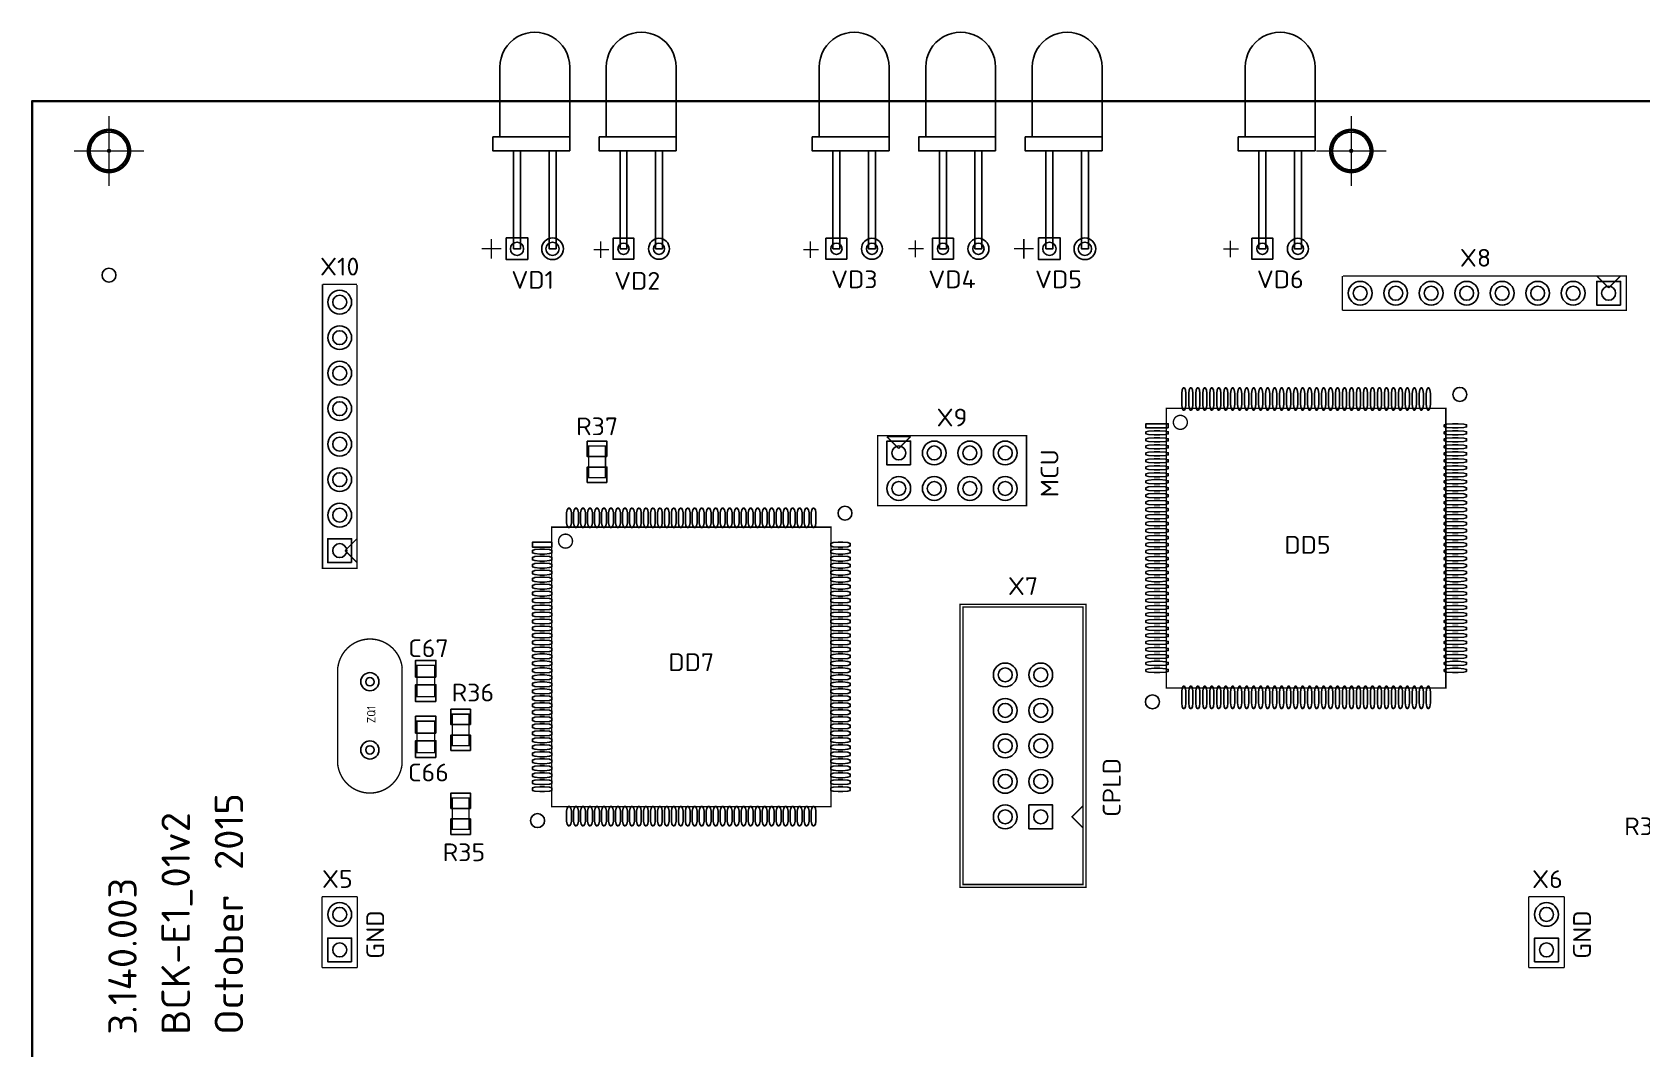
# Model space of a CAD drawing. Header units: millimetres. Extents: x 1127 to 1496, y -2533 to -2276.
# Drawn here: x 1234.4 to 1349.6, y -2349.1 to -2276.4 of the extents above; entities that cross this region are included whole.
import ezdxf
from ezdxf.enums import TextEntityAlignment as Align

# ---------------------------------------------------------------- set-up
doc = ezdxf.new("R2010")
doc.units = ezdxf.units.MM
doc.layers.get('0').update_dxf_attribs({"color": 250})
doc.layers.add('BOARD', color=173, linetype='Continuous', lineweight=35)
doc.layers.add('TOP', color=7, linetype='Continuous')
doc.styles.get("Standard").update_dxf_attribs({"font": 'txt.shx'})

# ---------------------------------------------------------------- blocks, each defined once
blk = doc.blocks.new('FIGURE_CIRCLE')
blk.add_circle((0, 0), 0.5)
blk = doc.blocks.new('FIGURE_SQUARE')
blk.add_lwpolyline([(-0.5, -0.5), (-0.5, 0.5), (0.5, 0.5), (0.5, -0.5)], close=True)
blk = doc.blocks.new('LED')
at = {"layer": 'TOP'}
for p, q in [((-1.23, 13), (-1.23, 8)), ((3.77, 13), (3.77, 8))]:
    blk.add_line(p, q, dxfattribs=at)
for points in [[(3.77, 7), (3.77, 8), (-1.73, 8), (-1.73, 7)], [(-0.25, 7), (0.25, 7), (0.25, 0), (-0.25, 0)], [(2.29, 7), (2.79, 7), (2.79, 0), (2.29, 0)]]:
    blk.add_lwpolyline(points, close=True, dxfattribs=at)
at = {"layer": 'TOP', "extrusion": (0, 0, -1)}
blk.add_ellipse((1.27, 13), major_axis=(0, 2.5), ratio=1, start_param=4.712389, end_param=7.853982, dxfattribs=at)
blk = doc.blocks.new('FIGURE_OBLONG')
blk.add_lwpolyline([(-0.5, -0.125), (-0.5, 0.125), (-0.416, 0.375), (-0.25, 0.5), (0.25, 0.5), (0.416, 0.375), (0.5, 0.125), (0.5, -0.125), (0.416, -0.375), (0.25, -0.5), (-0.25, -0.5), (-0.416, -0.375)], close=True)

msp = doc.modelspace()

# ---------------------------------------------------------------- linework, layer by layer
at = {"layer": 'BOARD'}
msp.add_lwpolyline([(1467.65, -2384.2), (1234.4, -2384.2), (1234.4, -2281.33), (1467.65, -2281.33)], close=True, dxfattribs=at)
at = {"layer": 'TOP', "const_width": 0.1}
for points in [[(1239.9, -2287.4), (1239.9, -2282.4)], [(1239.9, -2287.4), (1239.9, -2282.4)], [(1328.8, -2287.4), (1328.8, -2282.4)], [(1237.4, -2284.9), (1242.4, -2284.9)], [(1237.4, -2284.9), (1242.4, -2284.9)], [(1326.3, -2284.9), (1331.3, -2284.9)], [(1266.57, -2291.9), (1267.97, -2291.9)], [(1267.27, -2291.2), (1267.27, -2292.6)], [(1274.59, -2291.97), (1275.69, -2291.97)], [(1275.09, -2291.37), (1275.09, -2292.57)], [(1289.59, -2291.96), (1290.69, -2291.96)], [(1290.09, -2291.36), (1290.09, -2292.56)], [(1297.11, -2291.9), (1298.21, -2291.9)], [(1297.61, -2291.3), (1297.61, -2292.5)], [(1304.67, -2291.9), (1306.07, -2291.9)], [(1305.37, -2291.2), (1305.37, -2292.6)], [(1319.65, -2291.91), (1320.75, -2291.91)], [(1320.15, -2291.31), (1320.15, -2292.51)], [(1255.18, -2294.45), (1257.64, -2294.45)], [(1257.64, -2294.48), (1257.64, -2314.77), (1255.18, -2314.77), (1255.18, -2294.45)], [(1328.17, -2296.31), (1328.17, -2293.85)], [(1328.2, -2293.85), (1348.49, -2293.85), (1348.49, -2296.31), (1328.17, -2296.31)], [(1348.07, -2293.85), (1346.37, -2293.85)], [(1346.37, -2293.85), (1347.22, -2294.7)], [(1347.22, -2294.7), (1348.07, -2293.85)], [(1335.57, -2303.32), (1335.57, -2323.32), (1315.57, -2323.32), (1315.57, -2303.32), (1335.57, -2303.32)], [(1274.23, -2306.02), (1275.43, -2306.02), (1275.43, -2308.27), (1274.23, -2308.27), (1274.23, -2306.02)], [(1305.56, -2305.28), (1305.56, -2310.28), (1294.9, -2310.28), (1294.9, -2305.28), (1305.56, -2305.28)], [(1297.27, -2305.34), (1295.57, -2305.34)], [(1295.57, -2305.34), (1296.42, -2306.19)], [(1296.42, -2306.19), (1297.27, -2305.34)], [(1291.57, -2311.82), (1291.57, -2331.82), (1271.57, -2331.82), (1271.57, -2311.82), (1291.57, -2311.82)], [(1257.64, -2312.65), (1256.79, -2313.5)], [(1257.64, -2314.35), (1257.64, -2312.65)], [(1256.79, -2313.5), (1257.64, -2314.35)], [(1300.81, -2317.34), (1309.81, -2317.34), (1309.81, -2337.59), (1300.81, -2337.59), (1300.81, -2317.34)], [(1301.01, -2317.54), (1309.61, -2317.54), (1309.61, -2337.39), (1301.01, -2337.39), (1301.01, -2317.54)], [(1256.27, -2328.82), (1256.27, -2321.82)], [(1260.87, -2328.82), (1260.87, -2321.82)], [(1261.95, -2321.7), (1263.2, -2321.7), (1263.2, -2323.95), (1261.95, -2323.95), (1261.95, -2321.7)], [(1263.2, -2327.95), (1261.95, -2327.95), (1261.95, -2325.7), (1263.2, -2325.7), (1263.2, -2327.95)], [(1264.47, -2325.2), (1265.67, -2325.2), (1265.67, -2327.45), (1264.47, -2327.45), (1264.47, -2325.2)], [(1265.67, -2333.45), (1264.47, -2333.45), (1264.47, -2331.2), (1265.67, -2331.2), (1265.67, -2333.45)], [(1309.61, -2333.35), (1309.61, -2331.75), (1308.81, -2332.55), (1309.61, -2333.35)], [(1255.14, -2338.26), (1257.68, -2338.26)], [(1255.14, -2343.34), (1255.14, -2338.26)], [(1257.68, -2338.26), (1257.68, -2343.34)], [(1341.5, -2338.26), (1344.04, -2338.26)], [(1341.5, -2343.34), (1341.5, -2338.26)], [(1344.04, -2338.26), (1344.04, -2343.34)], [(1257.68, -2343.34), (1255.14, -2343.34)], [(1344.04, -2343.34), (1341.5, -2343.34)]]:
    msp.add_lwpolyline(points, dxfattribs=at)
at = {"layer": 'TOP'}
for points, const_width in [([(1239.9, -2283.4, 1), (1239.9, -2286.4, 1), (1239.9, -2283.4)], 0.2), ([(1328.8, -2283.4, 1), (1328.8, -2286.4, 1), (1328.8, -2283.4)], 0.2), ([(1316.57, -2303.82, 1), (1316.57, -2304.82, 1), (1316.57, -2303.82)], 0.1), ([(1272.57, -2312.32, 1), (1272.57, -2313.32, 1), (1272.57, -2312.32)], 0.1), ([(1256.28, -2321.85, -0.881083), (1260.88, -2321.85)], 0.1), ([(1256.27, -2328.82, 0.881184), (1260.87, -2328.82)], 0.1)]:
    msp.add_lwpolyline(points, format="xyb", dxfattribs=dict(at, const_width=const_width))

# ---------------------------------------------------------------- block references
for p in [(1269.1, -2291.9), (1276.72, -2291.9), (1291.96, -2291.9), (1299.58, -2291.9), (1307.2, -2291.9), (1322.44, -2291.9)]:
    msp.add_blockref('LED', p, dxfattribs=at)
at = {"layer": 'TOP', "rotation": 90}
for name, p, xscale, yscale in [('FIGURE_CIRCLE', (1239.9, -2284.9), 2.7, 2.7), ('FIGURE_CIRCLE', (1328.8, -2284.9), 2.7, 2.7), ('FIGURE_CIRCLE', (1239.9, -2284.9), 0.2, 0.2), ('FIGURE_CIRCLE', (1239.9, -2284.9), 0.2, 0.2), ('FIGURE_CIRCLE', (1328.8, -2284.9), 0.2, 0.2), ('FIGURE_SQUARE', (1269.1, -2291.9), 1.55, 1.55), ('FIGURE_CIRCLE', (1269.1, -2291.9), 0.95, 0.95), ('FIGURE_CIRCLE', (1271.64, -2291.9), 1.55, 1.55), ('FIGURE_CIRCLE', (1271.64, -2291.9), 0.95, 0.95), ('FIGURE_SQUARE', (1276.72, -2291.9), 1.5, 1.5), ('FIGURE_CIRCLE', (1276.72, -2291.9), 0.8, 0.8), ('FIGURE_CIRCLE', (1279.26, -2291.9), 1.5, 1.5), ('FIGURE_CIRCLE', (1279.26, -2291.9), 0.8, 0.8), ('FIGURE_SQUARE', (1291.96, -2291.9), 1.5, 1.5), ('FIGURE_CIRCLE', (1291.96, -2291.9), 0.8, 0.8), ('FIGURE_CIRCLE', (1294.5, -2291.9), 1.5, 1.5), ('FIGURE_CIRCLE', (1294.5, -2291.9), 0.8, 0.8), ('FIGURE_SQUARE', (1299.58, -2291.9), 1.5, 1.5), ('FIGURE_CIRCLE', (1299.58, -2291.9), 0.8, 0.8), ('FIGURE_CIRCLE', (1302.12, -2291.9), 1.5, 1.5), ('FIGURE_CIRCLE', (1302.12, -2291.9), 0.8, 0.8), ('FIGURE_SQUARE', (1307.2, -2291.9), 1.55, 1.55), ('FIGURE_CIRCLE', (1307.2, -2291.9), 0.95, 0.95), ('FIGURE_CIRCLE', (1309.74, -2291.9), 1.55, 1.55), ('FIGURE_CIRCLE', (1309.74, -2291.9), 0.95, 0.95), ('FIGURE_SQUARE', (1322.44, -2291.9), 1.5, 1.5), ('FIGURE_CIRCLE', (1322.44, -2291.9), 0.8, 0.8), ('FIGURE_CIRCLE', (1324.98, -2291.9), 1.5, 1.5), ('FIGURE_CIRCLE', (1324.98, -2291.9), 0.8, 0.8), ('FIGURE_CIRCLE', (1329.44, -2295.08), 1.7, 1.7), ('FIGURE_CIRCLE', (1331.98, -2295.08), 1.7, 1.7), ('FIGURE_CIRCLE', (1334.52, -2295.08), 1.7, 1.7), ('FIGURE_CIRCLE', (1337.06, -2295.08), 1.7, 1.7), ('FIGURE_CIRCLE', (1339.6, -2295.08), 1.7, 1.7), ('FIGURE_CIRCLE', (1342.14, -2295.08), 1.7, 1.7), ('FIGURE_CIRCLE', (1344.68, -2295.08), 1.7, 1.7), ('FIGURE_SQUARE', (1347.22, -2295.08), 1.7, 1.7), ('FIGURE_CIRCLE', (1256.41, -2295.72), 1.7, 1.7), ('FIGURE_CIRCLE', (1256.41, -2298.26), 1.7, 1.7), ('FIGURE_CIRCLE', (1256.41, -2300.8), 1.7, 1.7), ('FIGURE_CIRCLE', (1256.41, -2303.34), 1.7, 1.7), ('FIGURE_OBLONG', (1316.82, -2302.65), 1.6, 0.3), ('FIGURE_OBLONG', (1317.32, -2302.65), 1.6, 0.3), ('FIGURE_OBLONG', (1317.82, -2302.65), 1.6, 0.3), ('FIGURE_OBLONG', (1318.32, -2302.65), 1.6, 0.3), ('FIGURE_OBLONG', (1318.82, -2302.65), 1.6, 0.3), ('FIGURE_OBLONG', (1319.32, -2302.65), 1.6, 0.3), ('FIGURE_OBLONG', (1319.82, -2302.65), 1.6, 0.3), ('FIGURE_OBLONG', (1320.32, -2302.65), 1.6, 0.3), ('FIGURE_OBLONG', (1320.82, -2302.65), 1.6, 0.3), ('FIGURE_OBLONG', (1321.32, -2302.65), 1.6, 0.3), ('FIGURE_OBLONG', (1321.82, -2302.65), 1.6, 0.3), ('FIGURE_OBLONG', (1322.32, -2302.65), 1.6, 0.3), ('FIGURE_OBLONG', (1322.82, -2302.65), 1.6, 0.3), ('FIGURE_OBLONG', (1323.32, -2302.65), 1.6, 0.3), ('FIGURE_OBLONG', (1323.82, -2302.65), 1.6, 0.3), ('FIGURE_OBLONG', (1324.32, -2302.65), 1.6, 0.3), ('FIGURE_OBLONG', (1324.82, -2302.65), 1.6, 0.3), ('FIGURE_OBLONG', (1325.32, -2302.65), 1.6, 0.3), ('FIGURE_OBLONG', (1325.82, -2302.65), 1.6, 0.3), ('FIGURE_OBLONG', (1326.32, -2302.65), 1.6, 0.3), ('FIGURE_OBLONG', (1326.82, -2302.65), 1.6, 0.3), ('FIGURE_OBLONG', (1327.32, -2302.65), 1.6, 0.3), ('FIGURE_OBLONG', (1327.82, -2302.65), 1.6, 0.3), ('FIGURE_OBLONG', (1328.32, -2302.65), 1.6, 0.3), ('FIGURE_OBLONG', (1328.82, -2302.65), 1.6, 0.3), ('FIGURE_OBLONG', (1329.32, -2302.65), 1.6, 0.3), ('FIGURE_OBLONG', (1329.82, -2302.65), 1.6, 0.3), ('FIGURE_OBLONG', (1330.32, -2302.65), 1.6, 0.3), ('FIGURE_OBLONG', (1330.82, -2302.65), 1.6, 0.3), ('FIGURE_OBLONG', (1331.32, -2302.65), 1.6, 0.3), ('FIGURE_OBLONG', (1331.82, -2302.65), 1.6, 0.3), ('FIGURE_OBLONG', (1332.32, -2302.65), 1.6, 0.3), ('FIGURE_OBLONG', (1332.82, -2302.65), 1.6, 0.3), ('FIGURE_OBLONG', (1333.32, -2302.65), 1.6, 0.3), ('FIGURE_OBLONG', (1333.82, -2302.65), 1.6, 0.3), ('FIGURE_OBLONG', (1334.32, -2302.65), 1.6, 0.3), ('FIGURE_SQUARE', (1314.9, -2304.57), 0.3, 1.6), ('FIGURE_OBLONG', (1314.9, -2305.07), 0.3, 1.6), ('FIGURE_OBLONG', (1336.25, -2304.57), 0.3, 1.6), ('FIGURE_OBLONG', (1336.25, -2305.07), 0.3, 1.6), ('FIGURE_CIRCLE', (1256.41, -2305.88), 1.7, 1.7), ('FIGURE_SQUARE', (1274.83, -2306.22), 1.1, 1.4), ('FIGURE_SQUARE', (1296.42, -2306.51), 1.7, 1.7), ('FIGURE_CIRCLE', (1298.96, -2306.51), 1.7, 1.7), ('FIGURE_CIRCLE', (1301.5, -2306.51), 1.7, 1.7), ('FIGURE_CIRCLE', (1304.04, -2306.51), 1.7, 1.7), ('FIGURE_OBLONG', (1314.9, -2305.57), 0.3, 1.6), ('FIGURE_OBLONG', (1314.9, -2306.07), 0.3, 1.6), ('FIGURE_OBLONG', (1336.25, -2305.57), 0.3, 1.6), ('FIGURE_OBLONG', (1336.25, -2306.07), 0.3, 1.6), ('FIGURE_OBLONG', (1314.9, -2306.57), 0.3, 1.6), ('FIGURE_OBLONG', (1314.9, -2307.07), 0.3, 1.6), ('FIGURE_OBLONG', (1336.25, -2306.57), 0.3, 1.6), ('FIGURE_OBLONG', (1336.25, -2307.07), 0.3, 1.6), ('FIGURE_CIRCLE', (1256.41, -2308.42), 1.7, 1.7), ('FIGURE_SQUARE', (1274.83, -2308.07), 1.1, 1.4), ('FIGURE_CIRCLE', (1296.42, -2309.05), 1.7, 1.7), ('FIGURE_CIRCLE', (1298.96, -2309.05), 1.7, 1.7), ('FIGURE_CIRCLE', (1301.5, -2309.05), 1.7, 1.7), ('FIGURE_CIRCLE', (1304.04, -2309.05), 1.7, 1.7), ('FIGURE_OBLONG', (1314.9, -2307.57), 0.3, 1.6), ('FIGURE_OBLONG', (1314.9, -2308.07), 0.3, 1.6), ('FIGURE_OBLONG', (1336.25, -2307.57), 0.3, 1.6), ('FIGURE_OBLONG', (1336.25, -2308.07), 0.3, 1.6), ('FIGURE_OBLONG', (1314.9, -2308.57), 0.3, 1.6), ('FIGURE_OBLONG', (1314.9, -2309.07), 0.3, 1.6), ('FIGURE_OBLONG', (1314.9, -2309.57), 0.3, 1.6), ('FIGURE_OBLONG', (1336.25, -2308.57), 0.3, 1.6), ('FIGURE_OBLONG', (1336.25, -2309.07), 0.3, 1.6), ('FIGURE_OBLONG', (1336.25, -2309.57), 0.3, 1.6), ('FIGURE_CIRCLE', (1256.41, -2310.96), 1.7, 1.7), ('FIGURE_OBLONG', (1272.82, -2311.15), 1.4, 0.35), ('FIGURE_OBLONG', (1273.32, -2311.15), 1.4, 0.35), ('FIGURE_OBLONG', (1273.82, -2311.15), 1.4, 0.35), ('FIGURE_OBLONG', (1274.32, -2311.15), 1.4, 0.35), ('FIGURE_OBLONG', (1274.82, -2311.15), 1.4, 0.35), ('FIGURE_OBLONG', (1275.32, -2311.15), 1.4, 0.35), ('FIGURE_OBLONG', (1275.82, -2311.15), 1.4, 0.35), ('FIGURE_OBLONG', (1276.32, -2311.15), 1.4, 0.35), ('FIGURE_OBLONG', (1276.82, -2311.15), 1.4, 0.35), ('FIGURE_OBLONG', (1277.32, -2311.15), 1.4, 0.35), ('FIGURE_OBLONG', (1277.82, -2311.15), 1.4, 0.35), ('FIGURE_OBLONG', (1278.32, -2311.15), 1.4, 0.35), ('FIGURE_OBLONG', (1278.82, -2311.15), 1.4, 0.35), ('FIGURE_OBLONG', (1279.32, -2311.15), 1.4, 0.35), ('FIGURE_OBLONG', (1279.82, -2311.15), 1.4, 0.35), ('FIGURE_OBLONG', (1280.32, -2311.15), 1.4, 0.35), ('FIGURE_OBLONG', (1280.82, -2311.15), 1.4, 0.35), ('FIGURE_OBLONG', (1281.32, -2311.15), 1.4, 0.35), ('FIGURE_OBLONG', (1281.82, -2311.15), 1.4, 0.35), ('FIGURE_OBLONG', (1282.32, -2311.15), 1.4, 0.35), ('FIGURE_OBLONG', (1282.82, -2311.15), 1.4, 0.35), ('FIGURE_OBLONG', (1283.32, -2311.15), 1.4, 0.35), ('FIGURE_OBLONG', (1283.82, -2311.15), 1.4, 0.35), ('FIGURE_OBLONG', (1284.32, -2311.15), 1.4, 0.35), ('FIGURE_OBLONG', (1284.82, -2311.15), 1.4, 0.35), ('FIGURE_OBLONG', (1285.32, -2311.15), 1.4, 0.35), ('FIGURE_OBLONG', (1285.82, -2311.15), 1.4, 0.35), ('FIGURE_OBLONG', (1286.32, -2311.15), 1.4, 0.35), ('FIGURE_OBLONG', (1286.82, -2311.15), 1.4, 0.35), ('FIGURE_OBLONG', (1287.32, -2311.15), 1.4, 0.35), ('FIGURE_OBLONG', (1287.82, -2311.15), 1.4, 0.35), ('FIGURE_OBLONG', (1288.32, -2311.15), 1.4, 0.35), ('FIGURE_OBLONG', (1288.82, -2311.15), 1.4, 0.35), ('FIGURE_OBLONG', (1289.32, -2311.15), 1.4, 0.35), ('FIGURE_OBLONG', (1289.82, -2311.15), 1.4, 0.35), ('FIGURE_OBLONG', (1290.32, -2311.15), 1.4, 0.35), ('FIGURE_OBLONG', (1314.9, -2310.07), 0.3, 1.6), ('FIGURE_OBLONG', (1314.9, -2310.57), 0.3, 1.6), ('FIGURE_OBLONG', (1336.25, -2310.07), 0.3, 1.6), ('FIGURE_OBLONG', (1336.25, -2310.57), 0.3, 1.6), ('FIGURE_OBLONG', (1314.9, -2311.07), 0.3, 1.6), ('FIGURE_OBLONG', (1314.9, -2311.57), 0.3, 1.6), ('FIGURE_OBLONG', (1336.25, -2311.07), 0.3, 1.6), ('FIGURE_OBLONG', (1336.25, -2311.57), 0.3, 1.6), ('FIGURE_SQUARE', (1256.41, -2313.5), 1.7, 1.7), ('FIGURE_SQUARE', (1270.9, -2313.07), 0.35, 1.4), ('FIGURE_OBLONG', (1292.25, -2313.07), 0.35, 1.4), ('FIGURE_OBLONG', (1314.9, -2312.07), 0.3, 1.6), ('FIGURE_OBLONG', (1314.9, -2312.57), 0.3, 1.6), ('FIGURE_OBLONG', (1314.9, -2313.07), 0.3, 1.6), ('FIGURE_OBLONG', (1336.25, -2312.07), 0.3, 1.6), ('FIGURE_OBLONG', (1336.25, -2312.57), 0.3, 1.6), ('FIGURE_OBLONG', (1336.25, -2313.07), 0.3, 1.6), ('FIGURE_OBLONG', (1270.9, -2313.57), 0.35, 1.4), ('FIGURE_OBLONG', (1270.9, -2314.07), 0.35, 1.4), ('FIGURE_OBLONG', (1292.25, -2313.57), 0.35, 1.4), ('FIGURE_OBLONG', (1292.25, -2314.07), 0.35, 1.4), ('FIGURE_OBLONG', (1314.9, -2313.57), 0.3, 1.6), ('FIGURE_OBLONG', (1314.9, -2314.07), 0.3, 1.6), ('FIGURE_OBLONG', (1336.25, -2313.57), 0.3, 1.6), ('FIGURE_OBLONG', (1336.25, -2314.07), 0.3, 1.6), ('FIGURE_OBLONG', (1270.9, -2314.57), 0.35, 1.4), ('FIGURE_OBLONG', (1270.9, -2315.07), 0.35, 1.4), ('FIGURE_OBLONG', (1292.25, -2314.57), 0.35, 1.4), ('FIGURE_OBLONG', (1292.25, -2315.07), 0.35, 1.4), ('FIGURE_OBLONG', (1314.9, -2314.57), 0.3, 1.6), ('FIGURE_OBLONG', (1314.9, -2315.07), 0.3, 1.6), ('FIGURE_OBLONG', (1336.25, -2314.57), 0.3, 1.6), ('FIGURE_OBLONG', (1336.25, -2315.07), 0.3, 1.6), ('FIGURE_OBLONG', (1270.9, -2315.57), 0.35, 1.4), ('FIGURE_OBLONG', (1270.9, -2316.07), 0.35, 1.4), ('FIGURE_OBLONG', (1270.9, -2316.57), 0.35, 1.4), ('FIGURE_OBLONG', (1292.25, -2315.57), 0.35, 1.4), ('FIGURE_OBLONG', (1292.25, -2316.07), 0.35, 1.4), ('FIGURE_OBLONG', (1292.25, -2316.57), 0.35, 1.4), ('FIGURE_OBLONG', (1314.9, -2315.57), 0.3, 1.6), ('FIGURE_OBLONG', (1314.9, -2316.07), 0.3, 1.6), ('FIGURE_OBLONG', (1314.9, -2316.57), 0.3, 1.6), ('FIGURE_OBLONG', (1336.25, -2315.57), 0.3, 1.6), ('FIGURE_OBLONG', (1336.25, -2316.07), 0.3, 1.6), ('FIGURE_OBLONG', (1336.25, -2316.57), 0.3, 1.6), ('FIGURE_OBLONG', (1270.9, -2317.07), 0.35, 1.4), ('FIGURE_OBLONG', (1270.9, -2317.57), 0.35, 1.4), ('FIGURE_OBLONG', (1292.25, -2317.07), 0.35, 1.4), ('FIGURE_OBLONG', (1292.25, -2317.57), 0.35, 1.4), ('FIGURE_OBLONG', (1314.9, -2317.07), 0.3, 1.6), ('FIGURE_OBLONG', (1314.9, -2317.57), 0.3, 1.6), ('FIGURE_OBLONG', (1336.25, -2317.07), 0.3, 1.6), ('FIGURE_OBLONG', (1336.25, -2317.57), 0.3, 1.6), ('FIGURE_OBLONG', (1270.9, -2318.07), 0.35, 1.4), ('FIGURE_OBLONG', (1270.9, -2318.57), 0.35, 1.4), ('FIGURE_OBLONG', (1292.25, -2318.07), 0.35, 1.4), ('FIGURE_OBLONG', (1292.25, -2318.57), 0.35, 1.4), ('FIGURE_OBLONG', (1314.9, -2318.07), 0.3, 1.6), ('FIGURE_OBLONG', (1314.9, -2318.57), 0.3, 1.6), ('FIGURE_OBLONG', (1336.25, -2318.07), 0.3, 1.6), ('FIGURE_OBLONG', (1336.25, -2318.57), 0.3, 1.6), ('FIGURE_OBLONG', (1270.9, -2319.07), 0.35, 1.4), ('FIGURE_OBLONG', (1270.9, -2319.57), 0.35, 1.4), ('FIGURE_OBLONG', (1270.9, -2320.07), 0.35, 1.4), ('FIGURE_OBLONG', (1292.25, -2319.07), 0.35, 1.4), ('FIGURE_OBLONG', (1292.25, -2319.57), 0.35, 1.4), ('FIGURE_OBLONG', (1292.25, -2320.07), 0.35, 1.4), ('FIGURE_OBLONG', (1314.9, -2319.07), 0.3, 1.6), ('FIGURE_OBLONG', (1314.9, -2319.57), 0.3, 1.6), ('FIGURE_OBLONG', (1336.25, -2319.07), 0.3, 1.6), ('FIGURE_OBLONG', (1336.25, -2319.57), 0.3, 1.6), ('FIGURE_OBLONG', (1270.9, -2320.57), 0.35, 1.4), ('FIGURE_OBLONG', (1270.9, -2321.07), 0.35, 1.4), ('FIGURE_OBLONG', (1292.25, -2320.57), 0.35, 1.4), ('FIGURE_OBLONG', (1292.25, -2321.07), 0.35, 1.4), ('FIGURE_OBLONG', (1314.9, -2320.07), 0.3, 1.6), ('FIGURE_OBLONG', (1314.9, -2320.57), 0.3, 1.6), ('FIGURE_OBLONG', (1314.9, -2321.07), 0.3, 1.6), ('FIGURE_OBLONG', (1336.25, -2320.07), 0.3, 1.6), ('FIGURE_OBLONG', (1336.25, -2320.57), 0.3, 1.6), ('FIGURE_OBLONG', (1336.25, -2321.07), 0.3, 1.6), ('FIGURE_SQUARE', (1262.57, -2321.95), 1.2, 1.45), ('FIGURE_OBLONG', (1270.9, -2321.57), 0.35, 1.4), ('FIGURE_OBLONG', (1270.9, -2322.07), 0.35, 1.4), ('FIGURE_OBLONG', (1292.25, -2321.57), 0.35, 1.4), ('FIGURE_OBLONG', (1292.25, -2322.07), 0.35, 1.4), ('FIGURE_CIRCLE', (1304.04, -2322.39), 1.7, 1.7), ('FIGURE_CIRCLE', (1306.58, -2322.39), 1.7, 1.7), ('FIGURE_OBLONG', (1314.9, -2321.57), 0.3, 1.6), ('FIGURE_OBLONG', (1314.9, -2322.07), 0.3, 1.6), ('FIGURE_OBLONG', (1336.25, -2321.57), 0.3, 1.6), ('FIGURE_OBLONG', (1336.25, -2322.07), 0.3, 1.6), ('FIGURE_CIRCLE', (1258.57, -2322.88), 1.3, 1.3), ('FIGURE_CIRCLE', (1258.57, -2322.88), 0.6, 0.6), ('FIGURE_SQUARE', (1262.57, -2323.7), 1.2, 1.45), ('FIGURE_OBLONG', (1270.9, -2322.57), 0.35, 1.4), ('FIGURE_OBLONG', (1270.9, -2323.07), 0.35, 1.4), ('FIGURE_OBLONG', (1292.25, -2322.57), 0.35, 1.4), ('FIGURE_OBLONG', (1292.25, -2323.07), 0.35, 1.4), ('FIGURE_OBLONG', (1316.82, -2324), 1.6, 0.3), ('FIGURE_OBLONG', (1317.32, -2324), 1.6, 0.3), ('FIGURE_OBLONG', (1317.82, -2324), 1.6, 0.3), ('FIGURE_OBLONG', (1318.32, -2324), 1.6, 0.3), ('FIGURE_OBLONG', (1318.82, -2324), 1.6, 0.3), ('FIGURE_OBLONG', (1319.32, -2324), 1.6, 0.3), ('FIGURE_OBLONG', (1319.82, -2324), 1.6, 0.3), ('FIGURE_OBLONG', (1320.32, -2324), 1.6, 0.3), ('FIGURE_OBLONG', (1320.82, -2324), 1.6, 0.3), ('FIGURE_OBLONG', (1321.32, -2324), 1.6, 0.3), ('FIGURE_OBLONG', (1321.82, -2324), 1.6, 0.3), ('FIGURE_OBLONG', (1322.32, -2324), 1.6, 0.3), ('FIGURE_OBLONG', (1322.82, -2324), 1.6, 0.3), ('FIGURE_OBLONG', (1323.32, -2324), 1.6, 0.3), ('FIGURE_OBLONG', (1323.82, -2324), 1.6, 0.3), ('FIGURE_OBLONG', (1324.32, -2324), 1.6, 0.3), ('FIGURE_OBLONG', (1324.82, -2324), 1.6, 0.3), ('FIGURE_OBLONG', (1325.32, -2324), 1.6, 0.3), ('FIGURE_OBLONG', (1325.82, -2324), 1.6, 0.3), ('FIGURE_OBLONG', (1326.32, -2324), 1.6, 0.3), ('FIGURE_OBLONG', (1326.82, -2324), 1.6, 0.3), ('FIGURE_OBLONG', (1327.32, -2324), 1.6, 0.3), ('FIGURE_OBLONG', (1327.82, -2324), 1.6, 0.3), ('FIGURE_OBLONG', (1328.32, -2324), 1.6, 0.3), ('FIGURE_OBLONG', (1328.82, -2324), 1.6, 0.3), ('FIGURE_OBLONG', (1329.32, -2324), 1.6, 0.3), ('FIGURE_OBLONG', (1329.82, -2324), 1.6, 0.3), ('FIGURE_OBLONG', (1330.32, -2324), 1.6, 0.3), ('FIGURE_OBLONG', (1330.82, -2324), 1.6, 0.3), ('FIGURE_OBLONG', (1331.32, -2324), 1.6, 0.3), ('FIGURE_OBLONG', (1331.82, -2324), 1.6, 0.3), ('FIGURE_OBLONG', (1332.32, -2324), 1.6, 0.3), ('FIGURE_OBLONG', (1332.82, -2324), 1.6, 0.3), ('FIGURE_OBLONG', (1333.32, -2324), 1.6, 0.3), ('FIGURE_OBLONG', (1333.82, -2324), 1.6, 0.3), ('FIGURE_OBLONG', (1334.32, -2324), 1.6, 0.3), ('FIGURE_OBLONG', (1270.9, -2323.57), 0.35, 1.4), ('FIGURE_OBLONG', (1270.9, -2324.07), 0.35, 1.4), ('FIGURE_OBLONG', (1270.9, -2324.57), 0.35, 1.4), ('FIGURE_OBLONG', (1292.25, -2323.57), 0.35, 1.4), ('FIGURE_OBLONG', (1292.25, -2324.07), 0.35, 1.4), ('FIGURE_OBLONG', (1292.25, -2324.57), 0.35, 1.4), ('FIGURE_CIRCLE', (1304.04, -2324.93), 1.7, 1.7), ('FIGURE_CIRCLE', (1306.58, -2324.93), 1.7, 1.7), ('FIGURE_SQUARE', (1262.57, -2325.95), 1.2, 1.45), ('FIGURE_SQUARE', (1265.07, -2325.4), 1.1, 1.4), ('FIGURE_OBLONG', (1270.9, -2325.07), 0.35, 1.4), ('FIGURE_OBLONG', (1270.9, -2325.57), 0.35, 1.4), ('FIGURE_OBLONG', (1292.25, -2325.07), 0.35, 1.4), ('FIGURE_OBLONG', (1292.25, -2325.57), 0.35, 1.4), ('FIGURE_SQUARE', (1265.07, -2327.25), 1.1, 1.4), ('FIGURE_OBLONG', (1270.9, -2326.07), 0.35, 1.4), ('FIGURE_OBLONG', (1270.9, -2326.57), 0.35, 1.4), ('FIGURE_OBLONG', (1292.25, -2326.07), 0.35, 1.4), ('FIGURE_OBLONG', (1292.25, -2326.57), 0.35, 1.4), ('FIGURE_CIRCLE', (1304.04, -2327.47), 1.7, 1.7), ('FIGURE_CIRCLE', (1306.58, -2327.47), 1.7, 1.7), ('FIGURE_CIRCLE', (1258.57, -2327.76), 1.3, 1.3), ('FIGURE_CIRCLE', (1258.57, -2327.76), 0.6, 0.6), ('FIGURE_SQUARE', (1262.57, -2327.7), 1.2, 1.45), ('FIGURE_OBLONG', (1270.9, -2327.07), 0.35, 1.4), ('FIGURE_OBLONG', (1270.9, -2327.57), 0.35, 1.4), ('FIGURE_OBLONG', (1270.9, -2328.07), 0.35, 1.4), ('FIGURE_OBLONG', (1292.25, -2327.07), 0.35, 1.4), ('FIGURE_OBLONG', (1292.25, -2327.57), 0.35, 1.4), ('FIGURE_OBLONG', (1292.25, -2328.07), 0.35, 1.4), ('FIGURE_OBLONG', (1270.9, -2328.57), 0.35, 1.4), ('FIGURE_OBLONG', (1270.9, -2329.07), 0.35, 1.4), ('FIGURE_OBLONG', (1292.25, -2328.57), 0.35, 1.4), ('FIGURE_OBLONG', (1292.25, -2329.07), 0.35, 1.4), ('FIGURE_OBLONG', (1270.9, -2329.57), 0.35, 1.4), ('FIGURE_OBLONG', (1270.9, -2330.07), 0.35, 1.4), ('FIGURE_OBLONG', (1292.25, -2329.57), 0.35, 1.4), ('FIGURE_OBLONG', (1292.25, -2330.07), 0.35, 1.4), ('FIGURE_CIRCLE', (1304.04, -2330.01), 1.7, 1.7), ('FIGURE_CIRCLE', (1306.58, -2330.01), 1.7, 1.7), ('FIGURE_SQUARE', (1265.07, -2331.4), 1.1, 1.4), ('FIGURE_OBLONG', (1270.9, -2330.57), 0.35, 1.4), ('FIGURE_OBLONG', (1292.25, -2330.57), 0.35, 1.4), ('FIGURE_OBLONG', (1272.82, -2332.5), 1.4, 0.35), ('FIGURE_OBLONG', (1273.32, -2332.5), 1.4, 0.35), ('FIGURE_OBLONG', (1273.82, -2332.5), 1.4, 0.35), ('FIGURE_OBLONG', (1274.32, -2332.5), 1.4, 0.35), ('FIGURE_OBLONG', (1274.82, -2332.5), 1.4, 0.35), ('FIGURE_OBLONG', (1275.32, -2332.5), 1.4, 0.35), ('FIGURE_OBLONG', (1275.82, -2332.5), 1.4, 0.35), ('FIGURE_OBLONG', (1276.32, -2332.5), 1.4, 0.35), ('FIGURE_OBLONG', (1276.82, -2332.5), 1.4, 0.35), ('FIGURE_OBLONG', (1277.32, -2332.5), 1.4, 0.35), ('FIGURE_OBLONG', (1277.82, -2332.5), 1.4, 0.35), ('FIGURE_OBLONG', (1278.32, -2332.5), 1.4, 0.35), ('FIGURE_OBLONG', (1278.82, -2332.5), 1.4, 0.35), ('FIGURE_OBLONG', (1279.32, -2332.5), 1.4, 0.35), ('FIGURE_OBLONG', (1279.82, -2332.5), 1.4, 0.35), ('FIGURE_OBLONG', (1280.32, -2332.5), 1.4, 0.35), ('FIGURE_OBLONG', (1280.82, -2332.5), 1.4, 0.35), ('FIGURE_OBLONG', (1281.32, -2332.5), 1.4, 0.35), ('FIGURE_OBLONG', (1281.82, -2332.5), 1.4, 0.35), ('FIGURE_OBLONG', (1282.32, -2332.5), 1.4, 0.35), ('FIGURE_OBLONG', (1282.82, -2332.5), 1.4, 0.35), ('FIGURE_OBLONG', (1283.32, -2332.5), 1.4, 0.35), ('FIGURE_OBLONG', (1283.82, -2332.5), 1.4, 0.35), ('FIGURE_OBLONG', (1284.32, -2332.5), 1.4, 0.35), ('FIGURE_OBLONG', (1284.82, -2332.5), 1.4, 0.35), ('FIGURE_OBLONG', (1285.32, -2332.5), 1.4, 0.35), ('FIGURE_OBLONG', (1285.82, -2332.5), 1.4, 0.35), ('FIGURE_OBLONG', (1286.32, -2332.5), 1.4, 0.35), ('FIGURE_OBLONG', (1286.82, -2332.5), 1.4, 0.35), ('FIGURE_OBLONG', (1287.32, -2332.5), 1.4, 0.35), ('FIGURE_OBLONG', (1287.82, -2332.5), 1.4, 0.35), ('FIGURE_OBLONG', (1288.32, -2332.5), 1.4, 0.35), ('FIGURE_OBLONG', (1288.82, -2332.5), 1.4, 0.35), ('FIGURE_OBLONG', (1289.32, -2332.5), 1.4, 0.35), ('FIGURE_OBLONG', (1289.82, -2332.5), 1.4, 0.35), ('FIGURE_OBLONG', (1290.32, -2332.5), 1.4, 0.35), ('FIGURE_CIRCLE', (1304.04, -2332.55), 1.7, 1.7), ('FIGURE_SQUARE', (1306.58, -2332.55), 1.7, 1.7), ('FIGURE_SQUARE', (1265.07, -2333.25), 1.1, 1.4), ('FIGURE_CIRCLE', (1256.41, -2339.53), 1.7, 1.7), ('FIGURE_CIRCLE', (1342.77, -2339.53), 1.7, 1.7), ('FIGURE_SQUARE', (1256.41, -2342.07), 1.7, 1.7), ('FIGURE_SQUARE', (1342.77, -2342.07), 1.7, 1.7)]:
    msp.add_blockref(name, p, dxfattribs=dict(at, xscale=xscale, yscale=yscale))
for p in [(1239.9, -2293.79), (1256.41, -2295.72), (1329.44, -2295.08), (1331.98, -2295.08), (1334.52, -2295.08), (1337.06, -2295.08), (1339.6, -2295.08), (1342.14, -2295.08), (1344.68, -2295.08), (1347.22, -2295.08), (1256.41, -2298.26), (1256.41, -2300.8), (1336.57, -2302.32), (1256.41, -2303.34), (1256.41, -2305.88), (1296.42, -2306.51), (1298.96, -2306.51), (1301.5, -2306.51), (1304.04, -2306.51), (1256.41, -2308.42), (1296.42, -2309.05), (1298.96, -2309.05), (1301.5, -2309.05), (1304.04, -2309.05), (1256.41, -2310.96), (1292.57, -2310.82), (1256.41, -2313.5), (1304.04, -2322.39), (1306.58, -2322.39), (1304.04, -2324.93), (1306.58, -2324.93), (1314.57, -2324.32), (1304.04, -2327.47), (1306.58, -2327.47), (1304.04, -2330.01), (1306.58, -2330.01), (1270.57, -2332.82), (1304.04, -2332.55), (1306.58, -2332.55), (1256.41, -2339.53), (1342.77, -2339.53), (1256.41, -2342.07), (1342.77, -2342.07)]:
    msp.add_blockref('FIGURE_CIRCLE', p, dxfattribs=at)

# ---------------------------------------------------------------- texts
at = {"layer": 'TOP', "width": 1.019685}
for s, p in [('X8', (1337.69, -2293.18)), ('X10', (1256.41, -2293.81)), ('VD1', (1270.22, -2294.76)), ('VD2', (1277.7, -2294.83)), ('VD3', (1293.24, -2294.72)), ('VD4', (1300.23, -2294.72)), ('VD5', (1307.85, -2294.72)), ('VD6', (1323.72, -2294.72)), ('X9', (1300.23, -2304.61)), ('R37', (1274.83, -2305.24)), ('DD5', (1325.67, -2313.72)), ('X7', (1305.31, -2316.67)), ('C67', (1262.76, -2321.12)), ('DD7', (1281.57, -2322.12)), ('R36', (1265.94, -2324.29)), ('C66', (1262.76, -2330.01)), ('R34', (1349.87, -2333.86)), ('R35', (1265.3, -2335.72))]:
    msp.add_text(s, height=1.27, dxfattribs=at).set_placement(p, align=Align.CENTER)
for s, p in [('MCU', (1307.85, -2309.69)), ('CPLD', (1312.29, -2332.55)), ('GND', (1259.59, -2342.71)), ('GND', (1345.95, -2342.71))]:
    msp.add_text(s, height=1.27, rotation=90, dxfattribs=at).set_placement(p)
at = {"layer": 'TOP', "width": 0.916667}
msp.add_text('ZQ1', height=0.6, rotation=90, dxfattribs=at).set_placement((1258.97, -2325.22), align=Align.CENTER)
at = {"layer": 'TOP'}
for s, p in [('October 2015', (1249.5, -2348.14)), ('BCK-E1_01v2', (1245.69, -2348.14)), ('3.140.003', (1241.88, -2348.14))]:
    msp.add_text(s, height=2.032, rotation=90, dxfattribs=at).set_placement(p)
at = {"layer": 'TOP', "width": 1.019685}
for s, p in [('X5', (1255.14, -2337.63)), ('X6', (1341.74, -2337.64))]:
    msp.add_text(s, height=1.27, dxfattribs=at).set_placement(p)

doc.saveas('drawing.dxf')
